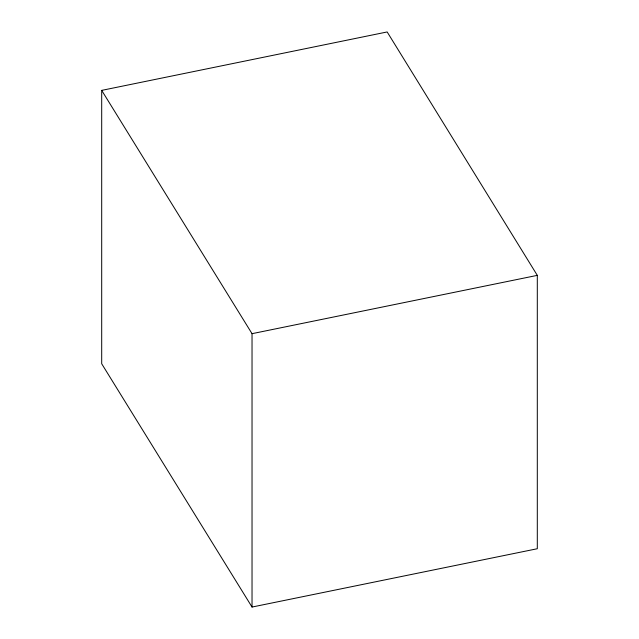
<?xml version="1.0" encoding="UTF-8"?>
<svg xmlns="http://www.w3.org/2000/svg" width="639" height="639" viewBox="0 0 639 639"><rect width="100%" height="100%" fill="white"/><g stroke="black" fill="none" stroke-linecap="round" stroke-linejoin="round"><path stroke-width="0.96" d="M101.697 90.379L387.17 31.95L537.303 275.361L537.303 548.733L252.03 607.05L101.697 363.751L101.697 90.379L252.03 333.678L252.03 607.05M252.03 333.678L537.303 275.361"/></g></svg>
